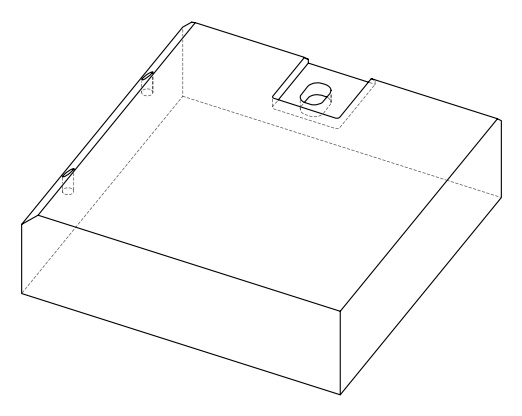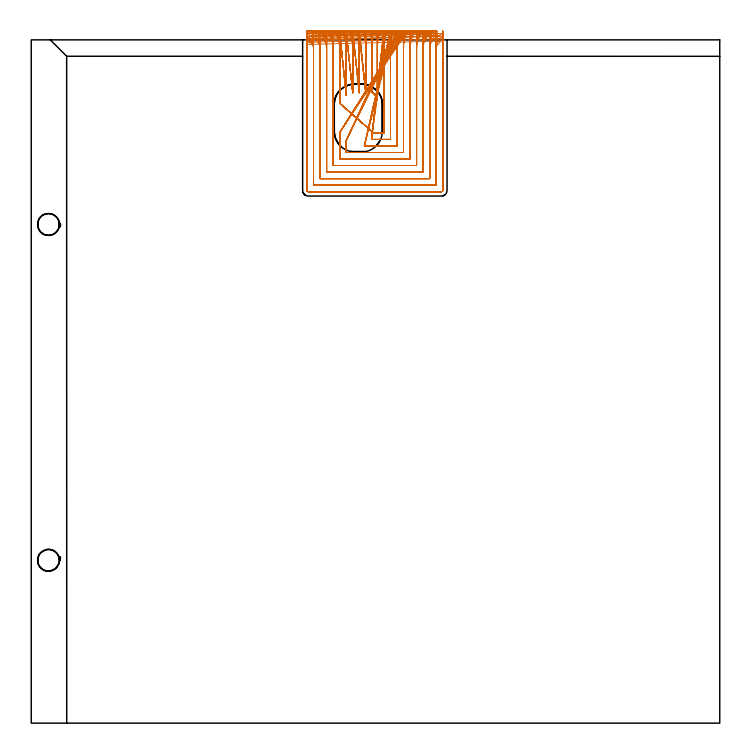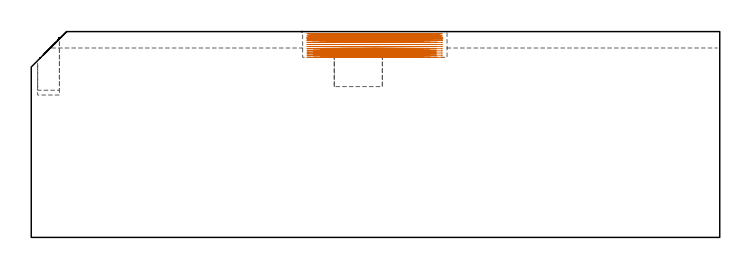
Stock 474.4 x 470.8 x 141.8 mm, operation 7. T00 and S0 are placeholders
(PLAN: 7 operations, 3 tool changes, 132.5 min)
(1 INDEXABLE_INSERT_DRILL_BLIND_HOLE_FROM_SOLID | STEP1POCKET | UGT0302_001 | 0.17 min | 7703 mm3)
(2 INDEXABLE_INSERT_DRILL_BLIND_HOLE_FROM_SOLID_1 | STEP1POCKET_1 | UGT0302_001 | 0.15 min | 7118 mm3)
(3 AREA_MILL | FG_CHAMFER_SURFACE | UGT0205_001 | 5.68 min | 11887 mm3)
(4 AREA_MILL_1 | FG_CHAMFER_SURFACE_1 | UGT0205_001 | 6.29 min | 12383 mm3)
(5 AREA_MILL_2 | FG_CHAMFER_SURFACE_2 | UGT0205_001 | 33.73 min | 134886 mm3)
(6 MILL_RECTANGULAR_POCKET | POCKET_RECTANGULAR_STRAIGHT | UGT0201_106 | Follow Part, ap 6, ae 75% | 1.78 min | 52159 mm3)
(7 MILL_SLOT | SLOT_PARTIAL_RECTANGULAR | UGT0201_014 | Follow Part, ap 1.5, ae 75% | 84.7 min | 164245 mm3)
(TOOL UGT0302_001 | Indexable Insert Drill 15mm | D15 PA180 FL50 Z2)
(TOOL UGT0205_001 | Chamfer Mill 20 x 3 x 45 deg. | D20 FL50 Z2)
(TOOL UGT0201_106 | End Mill 24 mm | D24 FL25 Z2)
(TOOL UGT0201_014 | End mill 6 mm | D6 FL24 Z4)
(OP 7 MILL_SLOT)
G17 G21 G94 G90
T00 M6
G54
G17 G0 G90 X233.45 Y476.737 S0 M3
G43 Z151.8 H0
Z140.325
G94 G1 X234.06 Y473.8 F250.
G2 X235. Y464.651 R45. F500.
G1 Y434.688
X235.187 Y434.53
X235.957 Y433.768
X236.651 Y432.959
G2 X237.371 Y431.849 R12.959
X238.232 Y430.054 R12.959
G1 X238.478 Y429.291
X238.5 Y429.198
Y464.66
G2 X239.438 Y473.8 R45.
G1 X240.047 Y476.737 F250.
X228.775 Y476.722
X229.453 Y473.8
G2 X230.5 Y464.651 R40.5 F500.
G1 Y437.045
Y434.045 F250.
G0 Z151.8
X224.056 Y476.702
Z140.325
G1 X224.818 Y473.8
G2 X226. Y464.651 R36. F500.
G1 Y437.4
Y434.4 F250.
G0 Z151.8
X219.271 Y476.671
Z140.325
G1 X220.142 Y473.8
G2 X221.5 Y464.651 R31.5 F500.
G1 Y437.296
Y434.296 F250.
G0 Z151.8
X214.386 Y476.623
Z140.325
G1 X215.403 Y473.8
G2 X217. Y464.651 R27. F500.
G1 Y435.666
Y432.666 F250.
G0 Z151.8
X209.336 Y476.541
Z140.325
G1 X210.556 Y473.8
G2 X212.5 Y464.651 R22.5 F500.
G1 Y430.133
Y427.133 F250.
X235.848 Y406.7 F500.
X238.848 F250.
X243. F500.
Y464.66
G2 X244.045 Y473.8 R40.5
G1 X244.722 Y476.723 F250.
X234.401 Y402.2 F500.
X237.401 F250.
X247.5 F500.
Y464.66
G2 X248.68 Y473.8 R36.
G1 X249.441 Y476.702 F250.
X229.53 Y397.7 F500.
X232.53 F250.
X252. F500.
Y464.66
G2 X253.355 Y473.8 R31.5
G1 X254.226 Y476.671 F250.
X217. Y401.336 F500.
Y398.336 F250.
Y393.2 F500.
X256.5
Y464.66
G2 X258.094 Y473.8 R27.
G1 X259.11 Y476.623 F250.
X212.5 Y406.865 F500.
Y403.865 F250.
Y388.7 F500.
X261.
Y464.66
G2 X262.94 Y473.8 R22.5
G1 X264.159 Y476.541 F250.
X203.977 Y476.384
X205.502 Y473.8
G2 X208. Y464.651 R18. F500.
G1 Y384.2
X265.5
Y464.66
G2 X267.993 Y473.8 R18.
G1 X269.517 Y476.384 F250.
X197.894 Y476.006
X199.927 Y473.8
G2 X203.5 Y464.651 R13.5 F500.
G1 Y379.7
X270.
Y464.66
G2 X273.565 Y473.8 R13.5
G1 X275.596 Y476.008 F250.
X191.914 Y473.943
X194.51 Y472.44
G2 X199. Y464.651 R9. F500.
G1 Y375.2
X274.5
Y464.66
G2 X278.986 Y472.446 R9.
G1 X281.582 Y473.95 F250.
X191.126 Y469.941 F500.
X193.221 Y467.793 F250.
G2 X194.5 Y464.651 R4.5 F500.
G1 Y370.7
X279.
Y464.66
G2 X280.276 Y467.799 R4.5
G1 X282.369 Y469.948 F250.
X190. Y467.651 F500.
Y464.651 F250.
Y367. F500.
G3 X190.8 Y366.2 R0.8
G1 X282.7
G3 X283.5 Y367. R0.8
G1 Y464.66
Y467.66 F250.
G0 Z151.8
X233.835 Y476.756
Z138.85
G1 X234.345 Y473.8
G2 X235. Y466.15 R45. F500.
G1 Y434.688
X235.187 Y434.53
X235.957 Y433.768
X236.651 Y432.959
G2 X237.543 Y431.541 R12.959
X238.232 Y430.054 R12.96
G1 X238.478 Y429.291
X238.5 Y429.198
Y466.156
G2 X239.154 Y473.8 R45.
G1 X239.664 Y476.756 F250.
X229.204 Y476.746
X229.771 Y473.8
G2 X230.5 Y466.15 R40.5 F500.
G1 Y437.045
Y434.045 F250.
G0 Z151.8
X224.54 Y476.731
Z138.85
G1 X225.178 Y473.8
G2 X226. Y466.15 R36. F500.
G1 Y437.4
Y434.4 F250.
G0 Z151.8
X219.828 Y476.71
Z138.85
G1 X220.557 Y473.8
G2 X221.5 Y466.15 R31.5 F500.
G1 Y437.296
Y434.296 F250.
G0 Z151.8
X215.044 Y476.677
Z138.85
G1 X215.894 Y473.8
G2 X217. Y466.15 R27. F500.
G1 Y435.666
Y432.666 F250.
G0 Z151.8
X210.14 Y476.621
Z138.85
G1 X211.16 Y473.8
G2 X212.5 Y466.15 R22.5 F500.
G1 Y430.133
Y427.133 F250.
X235.848 Y406.7 F500.
X238.848 F250.
X243. F500.
Y466.156
G2 X243.728 Y473.8 R40.5
G1 X244.294 Y476.746 F250.
X234.401 Y402.2 F500.
X237.401 F250.
X247.5 F500.
Y466.156
G2 X248.321 Y473.8 R36.
G1 X248.958 Y476.732 F250.
X229.53 Y397.7 F500.
X232.53 F250.
X252. F500.
Y466.156
G2 X252.942 Y473.8 R31.5
G1 X253.67 Y476.71 F250.
X217. Y401.336 F500.
Y398.336 F250.
Y393.2 F500.
X256.5
Y466.156
G2 X257.605 Y473.8 R27.
G1 X258.454 Y476.677 F250.
X212.5 Y406.865 F500.
Y403.865 F250.
Y388.7 F500.
X261.
Y466.156
G2 X262.338 Y473.8 R22.5
G1 X263.358 Y476.622 F250.
X205.019 Y476.516
X206.294 Y473.8
G2 X208. Y466.15 R18. F500.
G1 Y384.2
X265.5
Y466.156
G2 X267.204 Y473.8 R18.
G1 X268.478 Y476.516 F250.
X199.423 Y476.272
X201.123 Y473.8
G2 X203.5 Y466.15 R13.5 F500.
G1 Y379.7
X270.
Y466.156
G2 X272.373 Y473.8 R13.5
G1 X274.072 Y476.273 F250.
X192.859 Y475.196
X195.287 Y473.434
G2 X199. Y466.15 R9. F500.
G1 Y375.2
X274.5
Y466.156
G2 X278.194 Y473.425 R9.
G1 X280.617 Y475.194 F250.
X191.008 Y471.464 F500.
X193.15 Y469.364 F250.
G2 X194.5 Y466.15 R4.5 F500.
G1 Y370.7
X279.
Y466.156
G2 X280.35 Y469.369 R4.5
G1 X282.492 Y471.469 F250.
X190. Y469.15 F500.
Y466.15 F250.
Y367. F500.
G3 X190.8 Y366.2 R0.8
G1 X282.7
G3 X283.5 Y367. R0.8
G1 Y466.156
Y469.156 F250.
G0 Z151.8
X234.209 Y476.774
Z137.375
G1 X234.605 Y473.8
G2 X235. Y467.853 R45. F500.
G1 Y434.688
X235.188 Y434.529
X235.952 Y433.773
X236.654 Y432.954
G2 X237.534 Y431.557 R12.96
X238.232 Y430.054 R12.971
G1 X238.478 Y429.291
X238.5 Y429.198
Y467.852
G2 X238.895 Y473.8 R45.
G1 X239.291 Y476.774 F250.
X229.621 Y476.767
X230.061 Y473.8
G2 X230.5 Y467.853 R40.5 F500.
G1 Y437.045
Y434.045 F250.
G0 Z151.8
X225.01 Y476.759
Z137.375
G1 X225.505 Y473.8
G2 X226. Y467.853 R36. F500.
G1 Y437.4
Y434.4 F250.
G0 Z151.8
X220.367 Y476.746
Z137.375
G1 X220.934 Y473.8
G2 X221.5 Y467.853 R31.5 F500.
G1 Y437.296
Y434.296 F250.
G0 Z151.8
X215.676 Y476.726
Z137.375
G1 X216.337 Y473.8
G2 X217. Y467.853 R27. F500.
G1 Y435.666
Y432.666 F250.
G0 Z151.8
X210.907 Y476.693
Z137.375
G1 X211.7 Y473.8
G2 X212.5 Y467.853 R22.5 F500.
G1 Y430.133
Y427.133 F250.
X235.848 Y406.7 F500.
X238.848 F250.
X243. F500.
Y467.852
G2 X243.439 Y473.8 R40.5
G1 X243.88 Y476.767 F250.
X234.401 Y402.2 F500.
X237.401 F250.
X247.5 F500.
Y467.852
G2 X247.995 Y473.8 R36.
G1 X248.49 Y476.759 F250.
X229.53 Y397.7 F500.
X232.53 F250.
X252. F500.
Y467.852
G2 X252.567 Y473.8 R31.5
G1 X253.133 Y476.746 F250.
X217. Y401.336 F500.
Y398.336 F250.
Y393.2 F500.
X256.5
Y467.852
G2 X257.163 Y473.8 R27.
G1 X257.824 Y476.726 F250.
X212.5 Y406.865 F500.
Y403.865 F250.
Y388.7 F500.
X261.
Y467.852
G2 X261.8 Y473.8 R22.5
G1 X262.594 Y476.693 F250.
X205.998 Y476.632
X206.989 Y473.8
G2 X208. Y467.853 R18. F500.
G1 Y384.2
X265.5
Y467.852
G2 X266.511 Y473.8 R18.
G1 X267.503 Y476.631 F250.
X200.798 Y476.493
X202.12 Y473.8
G2 X203.5 Y467.853 R13.5 F500.
G1 Y379.7
X270.
Y467.852
G2 X271.381 Y473.8 R13.5
G1 X272.703 Y476.493 F250.
X194.773 Y476.052
X196.756 Y473.8
G2 X199. Y467.853 R9. F500.
G1 Y375.2
X274.5
Y467.852
G2 X276.746 Y473.8 R9.
G1 X278.728 Y476.051 F250.
X189.852 Y473.26 F500.
X192.393 Y471.664 F250.
G2 X194.5 Y467.853 R4.5 F500.
G1 Y370.7
X279.
Y467.852
G2 X281.107 Y471.663 R4.5
G1 X283.648 Y473.258 F250.
X190. Y470.853 F500.
Y467.853 F250.
Y367. F500.
G3 X190.8 Y366.2 R0.8
G1 X282.7
G3 X283.5 Y367. R0.8
G1 Y467.852
Y470.852 F250.
G0 Z151.8
X234.561 Y476.788
Z135.9
G1 X234.825 Y473.8
G2 X235. Y469.836 R45. F500.
G1 Y434.688
X235.188 Y434.529
X235.953 Y433.772
X236.654 Y432.955
G2 X237.521 Y431.582 R12.959
X238.214 Y430.098 R12.971
G1 X238.232 Y430.054
X238.5 Y429.198
Y469.834
G2 X238.675 Y473.8 R45.
G1 X238.939 Y476.788 F250.
X230.012 Y476.786
X230.306 Y473.8
G2 X230.5 Y469.836 R40.5 F500.
G1 Y437.045
Y434.045 F250.
X225.451 Y476.782 F500.
X225.781 Y473.8 F250.
G2 X226. Y469.836 R36. F500.
G1 Y437.4
Y434.4 F250.
G0 Z151.8
X220.872 Y476.776
Z135.9
G1 X221.25 Y473.8
G2 X221.5 Y469.836 R31.5 F500.
G1 Y437.296
Y434.296 F250.
G0 Z151.8
X216.267 Y476.768
Z135.9
G1 X216.707 Y473.8
G2 X217. Y469.836 R27. F500.
G1 Y435.666
Y432.666 F250.
G0 Z151.8
X211.62 Y476.753
Z135.9
G1 X212.148 Y473.8
G2 X212.5 Y469.836 R22.5 F500.
G1 Y430.133
Y427.133 F250.
X235.848 Y406.7 F500.
X238.848 F250.
X243. F500.
Y469.834
G2 X243.195 Y473.8 R40.5
G1 X243.488 Y476.786 F250.
X234.401 Y402.2 F500.
X237.401 F250.
X247.5 F500.
Y469.834
G2 X247.719 Y473.8 R36.
G1 X248.05 Y476.782 F250.
X229.53 Y397.7 F500.
X232.53 F250.
X252. F500.
Y469.834
G2 X252.251 Y473.8 R31.5
G1 X252.628 Y476.776 F250.
X217. Y401.336 F500.
Y398.336 F250.
Y393.2 F500.
X256.5
Y469.834
G2 X256.793 Y473.8 R27.
G1 X257.233 Y476.767 F250.
X212.5 Y406.865 F500.
Y403.865 F250.
Y388.7 F500.
X261.
Y469.834
G2 X261.352 Y473.8 R22.5
G1 X261.881 Y476.753 F250.
X206.897 Y476.726
X207.558 Y473.8
G2 X208. Y469.836 R18. F500.
G1 Y384.2
X265.5
Y469.834
G2 X265.942 Y473.8 R18.
G1 X266.603 Y476.726 F250.
X202.024 Y476.668
X202.905 Y473.8
G2 X203.5 Y469.836 R13.5 F500.
G1 Y379.7
X270.
Y469.834
G2 X270.596 Y473.8 R13.5
G1 X271.477 Y476.668 F250.
X196.759 Y476.493
X198.08 Y473.8
G2 X199. Y469.836 R9. F500.
G1 Y375.2
X274.5
Y469.834
G2 X275.421 Y473.8 R9.
G1 X276.743 Y476.493 F250.
X190.082 Y475.244
X192.552 Y473.542
G2 X194.5 Y469.836 R4.5 F500.
G1 Y370.7
X279.
Y469.834
G2 X280.95 Y473.542 R4.5
G1 X283.421 Y475.242 F250.
X190. Y472.836 F500.
Y469.836 F250.
Y367. F500.
G3 X190.8 Y366.2 R0.8
G1 X282.7
G3 X283.5 Y367. R0.8
G1 Y469.834
Y472.834 F250.
G0 Z151.8
X234.919 Y476.799
Z134.425
G1 X234.988 Y473.8
G2 X235. Y472.759 R45. F500.
G1 Y434.688
X235.187 Y434.529
X235.955 Y433.769
X236.651 Y432.959
G2 X237.89 Y430.852 R12.959
X238.232 Y430.054 R12.959
G1 X238.478 Y429.291
X238.5 Y429.198
Y472.759
G2 X238.512 Y473.8 R45.
G1 X238.581 Y476.799 F250.
X230.41
X230.487 Y473.8
G2 X230.5 Y472.759 R40.5 F500.
G1 Y437.045
Y434.045 F250.
X225.898 Y476.799 F500.
X225.985 Y473.8 F250.
G2 X226. Y472.759 R36. F500.
G1 Y437.4
Y434.4 F250.
X221.384 Y476.798 F500.
X221.483 Y473.8 F250.
G2 X221.5 Y472.759 R31.5 F500.
G1 Y437.296
Y434.296 F250.
X216.864 Y476.798 F500.
X216.98 Y473.8 F250.
G2 X217. Y472.759 R27. F500.
G1 Y435.666
Y432.666 F250.
X212.337 Y476.797 F500.
X212.476 Y473.8 F250.
G2 X212.5 Y472.759 R22.5 F500.
G1 Y430.133
Y427.133 F250.
X235.848 Y406.7 F500.
X238.848 F250.
X243. F500.
Y472.759
G2 X243.013 Y473.8 R40.5
G1 X243.091 Y476.799 F250.
X234.401 Y402.2 F500.
X237.401 F250.
X247.5 F500.
Y472.759
G2 X247.515 Y473.8 R36.
G1 X247.602 Y476.799 F250.
X229.53 Y397.7 F500.
X232.53 F250.
X252. F500.
Y472.759
G2 X252.017 Y473.8 R31.5
G1 X252.116 Y476.798 F250.
X217. Y401.336 F500.
Y398.336 F250.
Y393.2 F500.
X256.5
Y472.759
G2 X256.52 Y473.8 R27.
G1 X256.636 Y476.798 F250.
X212.5 Y406.865 F500.
Y403.865 F250.
Y388.7 F500.
X261.
Y472.759
G2 X261.024 Y473.8 R22.5
G1 X261.163 Y476.797 F250.
X207.796 Y476.795
X207.97 Y473.8
G2 X208. Y472.759 R18. F500.
G1 Y384.2
X265.5
Y472.759
G2 X265.53 Y473.8 R18.
G1 X265.704 Y476.795 F250.
X203.229 Y476.791
X203.46 Y473.8
G2 X203.5 Y472.759 R13.5 F500.
G1 Y379.7
X270.
Y472.759
G2 X270.04 Y473.8 R13.5
G1 X270.272 Y476.791 F250.
X198.593 Y476.78
X198.94 Y473.8
G2 X199. Y472.759 R9. F500.
G1 Y375.2
X274.5
Y472.759
G2 X274.56 Y473.8 R9.
G1 X274.907 Y476.78 F250.
X193.684 Y476.719
X194.378 Y473.8
G2 X194.5 Y472.759 R4.5 F500.
G1 Y370.7
X279.
Y472.759
G2 X279.122 Y473.8 R4.5
G1 X279.816 Y476.719 F250.
X190. Y475.759
Y472.759
Y367. F500.
G3 X190.8 Y366.2 R0.8
G1 X282.7
G3 X283.5 Y367. R0.8
G1 Y472.759
Y475.759 F250.
G0 X234.994 Y476.8 Z132.95
G1 X235. Y473.8
Y473.715 F500.
Y434.688
X235.187 Y434.53
X235.957 Y433.767
X236.651 Y432.959
G2 X237.56 Y431.509 R12.959
X238.232 Y430.054 R12.959
G1 X238.478 Y429.291
X238.5 Y429.198
Y473.719
Y473.8
X238.505 Y476.8 F250.
X230.494
X230.5 Y473.8
Y473.715 F500.
Y437.045
Y434.045 F250.
X225.993 Y476.8 F500.
X226. Y473.8 F250.
Y473.715 F500.
Y437.4
Y434.4 F250.
X221.492 Y476.8 F500.
X221.5 Y473.8 F250.
Y473.715 F500.
Y437.296
Y434.296 F250.
X216.99 Y476.8 F500.
X217. Y473.8 F250.
Y473.715 F500.
Y435.666
Y432.666 F250.
X212.489 Y476.8 F500.
X212.5 Y473.8 F250.
Y473.715 F500.
Y430.133
Y427.133 F250.
X235.848 Y406.7 F500.
X238.848 F250.
X243. F500.
Y473.719
Y473.8
X243.006 Y476.8 F250.
X234.401 Y402.2 F500.
X237.401 F250.
X247.5 F500.
Y473.719
Y473.8
X247.507 Y476.8 F250.
X229.53 Y397.7 F500.
X232.53 F250.
X252. F500.
Y473.719
Y473.8
X252.008 Y476.8 F250.
X217. Y401.336 F500.
Y398.336 F250.
Y393.2 F500.
X256.5
Y473.719
Y473.8
X256.509 Y476.8 F250.
X212.5 Y406.865 F500.
Y403.865 F250.
Y388.7 F500.
X261.
Y473.719
Y473.8
X261.011 Y476.8 F250.
X207.986
X208. Y473.8
Y473.715 F500.
Y384.2
X265.5
Y473.719
Y473.8
X265.514 Y476.8 F250.
X203.481
X203.5 Y473.8
Y473.715 F500.
Y379.7
X270.
Y473.719
Y473.8
X270.018 Y476.8 F250.
X198.971
X199. Y473.8
Y473.715 F500.
Y375.2
X274.5
Y473.719
Y473.8
X274.527 Y476.8 F250.
X194.443 Y476.799
X194.499 Y473.8
X194.5 Y473.715 F500.
Y370.7
X279.
Y473.719
X279.001 Y473.8
X279.055 Y476.8 F250.
X190. Y476.715
Y473.715
Y367. F500.
G3 X190.8 Y366.2 R0.8
G1 X282.7
G3 X283.5 Y367. R0.8
G1 Y473.719
Y476.719 F250.
G0 X235. Y476.8 Z131.475
G1 Y473.8
Y434.688 F500.
X235.187 Y434.53
X235.959 Y433.765
X236.65 Y432.959
G2 X237.509 Y431.603 R12.959
X238.232 Y430.054 R12.959
G1 X238.478 Y429.291
X238.5 Y429.198
Y473.8
Y476.8 F250.
X230.5
Y473.8
Y437.045 F500.
Y434.045 F250.
X226. Y476.8 F500.
Y473.8 F250.
Y437.4 F500.
Y434.4 F250.
X221.5 Y476.8 F500.
Y473.8 F250.
Y437.296 F500.
Y434.296 F250.
X217. Y476.8 F500.
Y473.8 F250.
Y435.662 F500.
Y432.662 F250.
X212.5 Y476.8 F500.
Y473.8 F250.
Y430.133 F500.
Y427.133 F250.
X235.848 Y406.7 F500.
X238.848 F250.
X243. F500.
Y473.8
Y476.8 F250.
X234.401 Y402.2 F500.
X237.401 F250.
X247.5 F500.
Y473.8
Y476.8 F250.
X229.53 Y397.7 F500.
X232.53 F250.
X252. F500.
Y473.8
Y476.8 F250.
X217. Y401.336 F500.
Y398.336 F250.
Y393.2 F500.
X256.5
Y473.8
Y476.8 F250.
X212.5 Y406.865 F500.
Y403.865 F250.
Y388.7 F500.
X261.
Y473.8
Y476.8 F250.
X208.
Y473.8
Y384.2 F500.
X265.5
Y473.8
Y476.8 F250.
X203.5
Y473.8
Y379.7 F500.
X270.
Y473.8
Y476.8 F250.
X199.
Y473.8
Y375.2 F500.
X274.5
Y473.8
Y476.8 F250.
X194.5
Y473.8
Y370.7 F500.
X279.
Y473.8
Y476.8 F250.
X190.
Y473.8
Y367. F500.
G3 X190.8 Y366.2 R0.8
G1 X282.7
G3 X283.5 Y367. R0.8
G1 Y473.8
Y476.8 F250.
G0 X235. Z130.
G1 Y473.8
Y434.688 F500.
X235.187 Y434.53
X235.961 Y433.763
X236.65 Y432.959
G2 X237.579 Y431.473 R12.959
X238.232 Y430.054 R12.959
G1 X238.478 Y429.291
X238.5 Y429.198
Y473.8
Y476.8 F250.
X230.5
Y473.8
Y437.045 F500.
Y434.045 F250.
X226. Y476.8 F500.
Y473.8 F250.
Y437.4 F500.
Y434.4 F250.
X221.5 Y476.8 F500.
Y473.8 F250.
Y437.297 F500.
Y434.297 F250.
X217. Y476.8 F500.
Y473.8 F250.
Y435.662 F500.
Y432.662 F250.
X212.5 Y476.8 F500.
Y473.8 F250.
Y430.133 F500.
Y427.133 F250.
X235.848 Y406.7 F500.
X238.848 F250.
X243. F500.
Y473.8
Y476.8 F250.
X234.401 Y402.2 F500.
X237.401 F250.
X247.5 F500.
Y473.8
Y476.8 F250.
X229.53 Y397.7 F500.
X232.53 F250.
X252. F500.
Y473.8
Y476.8 F250.
X217. Y401.336 F500.
Y398.336 F250.
Y393.2 F500.
X256.5
Y473.8
Y476.8 F250.
X212.5 Y406.865 F500.
Y403.865 F250.
Y388.7 F500.
X261.
Y473.8
Y476.8 F250.
X208.
Y473.8
Y384.2 F500.
X265.5
Y473.8
Y476.8 F250.
X203.5
Y473.8
Y379.7 F500.
X270.
Y473.8
Y476.8 F250.
X199.
Y473.8
Y375.2 F500.
X274.5
Y473.8
Y476.8 F250.
X194.5
Y473.8
Y370.7 F500.
X279.
Y473.8
Y476.8 F250.
X190.
Y473.8
Y367. F500.
G3 X190.8 Y366.2 R0.8
G1 X282.7
G3 X283.5 Y367. R0.8
G1 Y473.8
Y476.8 F250.
G0 X235. Z128.525
G1 Y473.8
Y434.688 F500.
X235.187 Y434.53
X235.963 Y433.761
X236.65 Y432.959
G2 X237.517 Y431.59 R12.959
X238.232 Y430.054 R12.959
G1 X238.478 Y429.291
X238.5 Y429.198
Y473.8
Y476.8 F250.
X230.5
Y473.8
Y437.045 F500.
Y434.045 F250.
X226. Y476.8 F500.
Y473.8 F250.
Y437.4 F500.
Y434.4 F250.
X221.5 Y476.8 F500.
Y473.8 F250.
Y437.296 F500.
Y434.296 F250.
X217. Y476.8 F500.
Y473.8 F250.
Y435.662 F500.
Y432.662 F250.
X212.5 Y476.8 F500.
Y473.8 F250.
Y430.133 F500.
Y427.133 F250.
X235.848 Y406.7 F500.
X238.848 F250.
X243. F500.
Y473.8
Y476.8 F250.
X234.401 Y402.2 F500.
X237.401 F250.
X247.5 F500.
Y473.8
Y476.8 F250.
X229.53 Y397.7 F500.
X232.53 F250.
X252. F500.
Y473.8
Y476.8 F250.
X217. Y401.336 F500.
Y398.336 F250.
Y393.2 F500.
X256.5
Y473.8
Y476.8 F250.
X212.5 Y406.865 F500.
Y403.865 F250.
Y388.7 F500.
X261.
Y473.8
Y476.8 F250.
X208.
Y473.8
Y384.2 F500.
X265.5
Y473.8
Y476.8 F250.
X203.5
Y473.8
Y379.7 F500.
X270.
Y473.8
Y476.8 F250.
X199.
Y473.8
Y375.2 F500.
X274.5
Y473.8
Y476.8 F250.
X194.5
Y473.8
Y370.7 F500.
X279.
Y473.8
Y476.8 F250.
X190.
Y473.8
Y367. F500.
G3 X190.8 Y366.2 R0.8
G1 X282.7
G3 X283.5 Y367. R0.8
G1 Y473.8
Y476.8 F250.
G0 X235. Z127.05
G1 Y473.8
Y434.688 F500.
X235.187 Y434.53
X235.96 Y433.764
X236.651 Y432.959
G2 X237.538 Y431.55 R12.959
X238.232 Y430.054 R12.96
G1 X238.478 Y429.291
X238.5 Y429.198
Y473.8
Y476.8 F250.
X230.5
Y473.8
Y437.045 F500.
Y434.045 F250.
X226. Y476.8 F500.
Y473.8 F250.
Y437.4 F500.
Y434.4 F250.
X221.5 Y476.8 F500.
Y473.8 F250.
Y437.296 F500.
Y434.296 F250.
X217. Y476.8 F500.
Y473.8 F250.
Y435.666 F500.
Y432.666 F250.
X212.5 Y476.8 F500.
Y473.8 F250.
Y430.133 F500.
Y427.133 F250.
X235.848 Y406.7 F500.
X238.848 F250.
X243. F500.
Y473.8
Y476.8 F250.
X234.401 Y402.2 F500.
X237.401 F250.
X247.5 F500.
Y473.8
Y476.8 F250.
X229.53 Y397.7 F500.
X232.53 F250.
X252. F500.
Y473.8
Y476.8 F250.
X217. Y401.336 F500.
Y398.336 F250.
Y393.2 F500.
X256.5
Y473.8
Y476.8 F250.
X212.5 Y406.865 F500.
Y403.865 F250.
Y388.7 F500.
X261.
Y473.8
Y476.8 F250.
X208.
Y473.8
Y384.2 F500.
X265.5
Y473.8
Y476.8 F250.
X203.5
Y473.8
Y379.7 F500.
X270.
Y473.8
Y476.8 F250.
X199.
Y473.8
Y375.2 F500.
X274.5
Y473.8
Y476.8 F250.
X194.5
Y473.8
Y370.7 F500.
X279.
Y473.8
Y476.8 F250.
X190.
Y473.8
Y367. F500.
G3 X190.8 Y366.2 R0.8
G1 X282.7
G3 X283.5 Y367. R0.8
G1 Y473.8
Y476.8 F250.
G0 X235. Z125.575
G1 Y473.8
Y434.688 F500.
X235.188 Y434.529
X235.952 Y433.773
X236.651 Y432.959
G2 X238.232 Y430.054 R12.96
G1 X238.478 Y429.291
X238.5 Y429.198
Y473.8
Y476.8 F250.
X230.5
Y473.8
Y437.045 F500.
Y434.045 F250.
X226. Y476.8 F500.
Y473.8 F250.
Y437.4 F500.
Y434.4 F250.
X221.5 Y476.8 F500.
Y473.8 F250.
Y437.296 F500.
Y434.296 F250.
X217. Y476.8 F500.
Y473.8 F250.
Y435.666 F500.
Y432.666 F250.
X212.5 Y476.8 F500.
Y473.8 F250.
Y430.127 F500.
Y427.127 F250.
X235.848 Y406.7 F500.
X238.848 F250.
X243. F500.
Y473.8
Y476.8 F250.
X234.401 Y402.2 F500.
X237.401 F250.
X247.5 F500.
Y473.8
Y476.8 F250.
X229.53 Y397.7 F500.
X232.53 F250.
X252. F500.
Y473.8
Y476.8 F250.
X217. Y401.336 F500.
Y398.336 F250.
Y393.2 F500.
X256.5
Y473.8
Y476.8 F250.
X212.5 Y406.865 F500.
Y403.865 F250.
Y388.7 F500.
X261.
Y473.8
Y476.8 F250.
X208.
Y473.8
Y384.2 F500.
X265.5
Y473.8
Y476.8 F250.
X203.5
Y473.8
Y379.7 F500.
X270.
Y473.8
Y476.8 F250.
X199.
Y473.8
Y375.2 F500.
X274.5
Y473.8
Y476.8 F250.
X194.5
Y473.8
Y370.7 F500.
X279.
Y473.8
Y476.8 F250.
X190.
Y473.8
Y367. F500.
G3 X190.8 Y366.2 R0.8
G1 X282.7
G3 X283.5 Y367. R0.8
G1 Y473.8
Y476.8 F250.
G0 X235. Z124.1
G1 Y473.8
Y434.688 F500.
X235.188 Y434.529
X235.952 Y433.773
X236.651 Y432.959
G2 X238.232 Y430.054 R12.96
G1 X238.478 Y429.291
X238.5 Y429.198
Y473.8
Y476.8 F250.
X230.5
Y473.8
Y437.045 F500.
Y434.045 F250.
X226. Y476.8 F500.
Y473.8 F250.
Y437.4 F500.
Y434.4 F250.
X221.5 Y476.8 F500.
Y473.8 F250.
Y437.296 F500.
Y434.296 F250.
X217. Y476.8 F500.
Y473.8 F250.
Y435.666 F500.
Y432.666 F250.
X212.5 Y476.8 F500.
Y473.8 F250.
Y430.127 F500.
Y427.127 F250.
X235.848 Y406.7 F500.
X238.848 F250.
X243. F500.
Y473.8
Y476.8 F250.
X234.401 Y402.2 F500.
X237.401 F250.
X247.5 F500.
Y473.8
Y476.8 F250.
X229.53 Y397.7 F500.
X232.53 F250.
X252. F500.
Y473.8
Y476.8 F250.
X217. Y401.336 F500.
Y398.336 F250.
Y393.2 F500.
X256.5
Y473.8
Y476.8 F250.
X212.5 Y406.865 F500.
Y403.865 F250.
Y388.7 F500.
X261.
Y473.8
Y476.8 F250.
X208.
Y473.8
Y384.2 F500.
X265.5
Y473.8
Y476.8 F250.
X203.5
Y473.8
Y379.7 F500.
X270.
Y473.8
Y476.8 F250.
X199.
Y473.8
Y375.2 F500.
X274.5
Y473.8
Y476.8 F250.
X194.5
Y473.8
Y370.7 F500.
X279.
Y473.8
Y476.8 F250.
X190.
Y473.8
Y367. F500.
G3 X190.8 Y366.2 R0.8
G1 X282.7
G3 X283.5 Y367. R0.8
G1 Y473.8
Y476.8 F250.
G0 Z151.8
M5
M2
